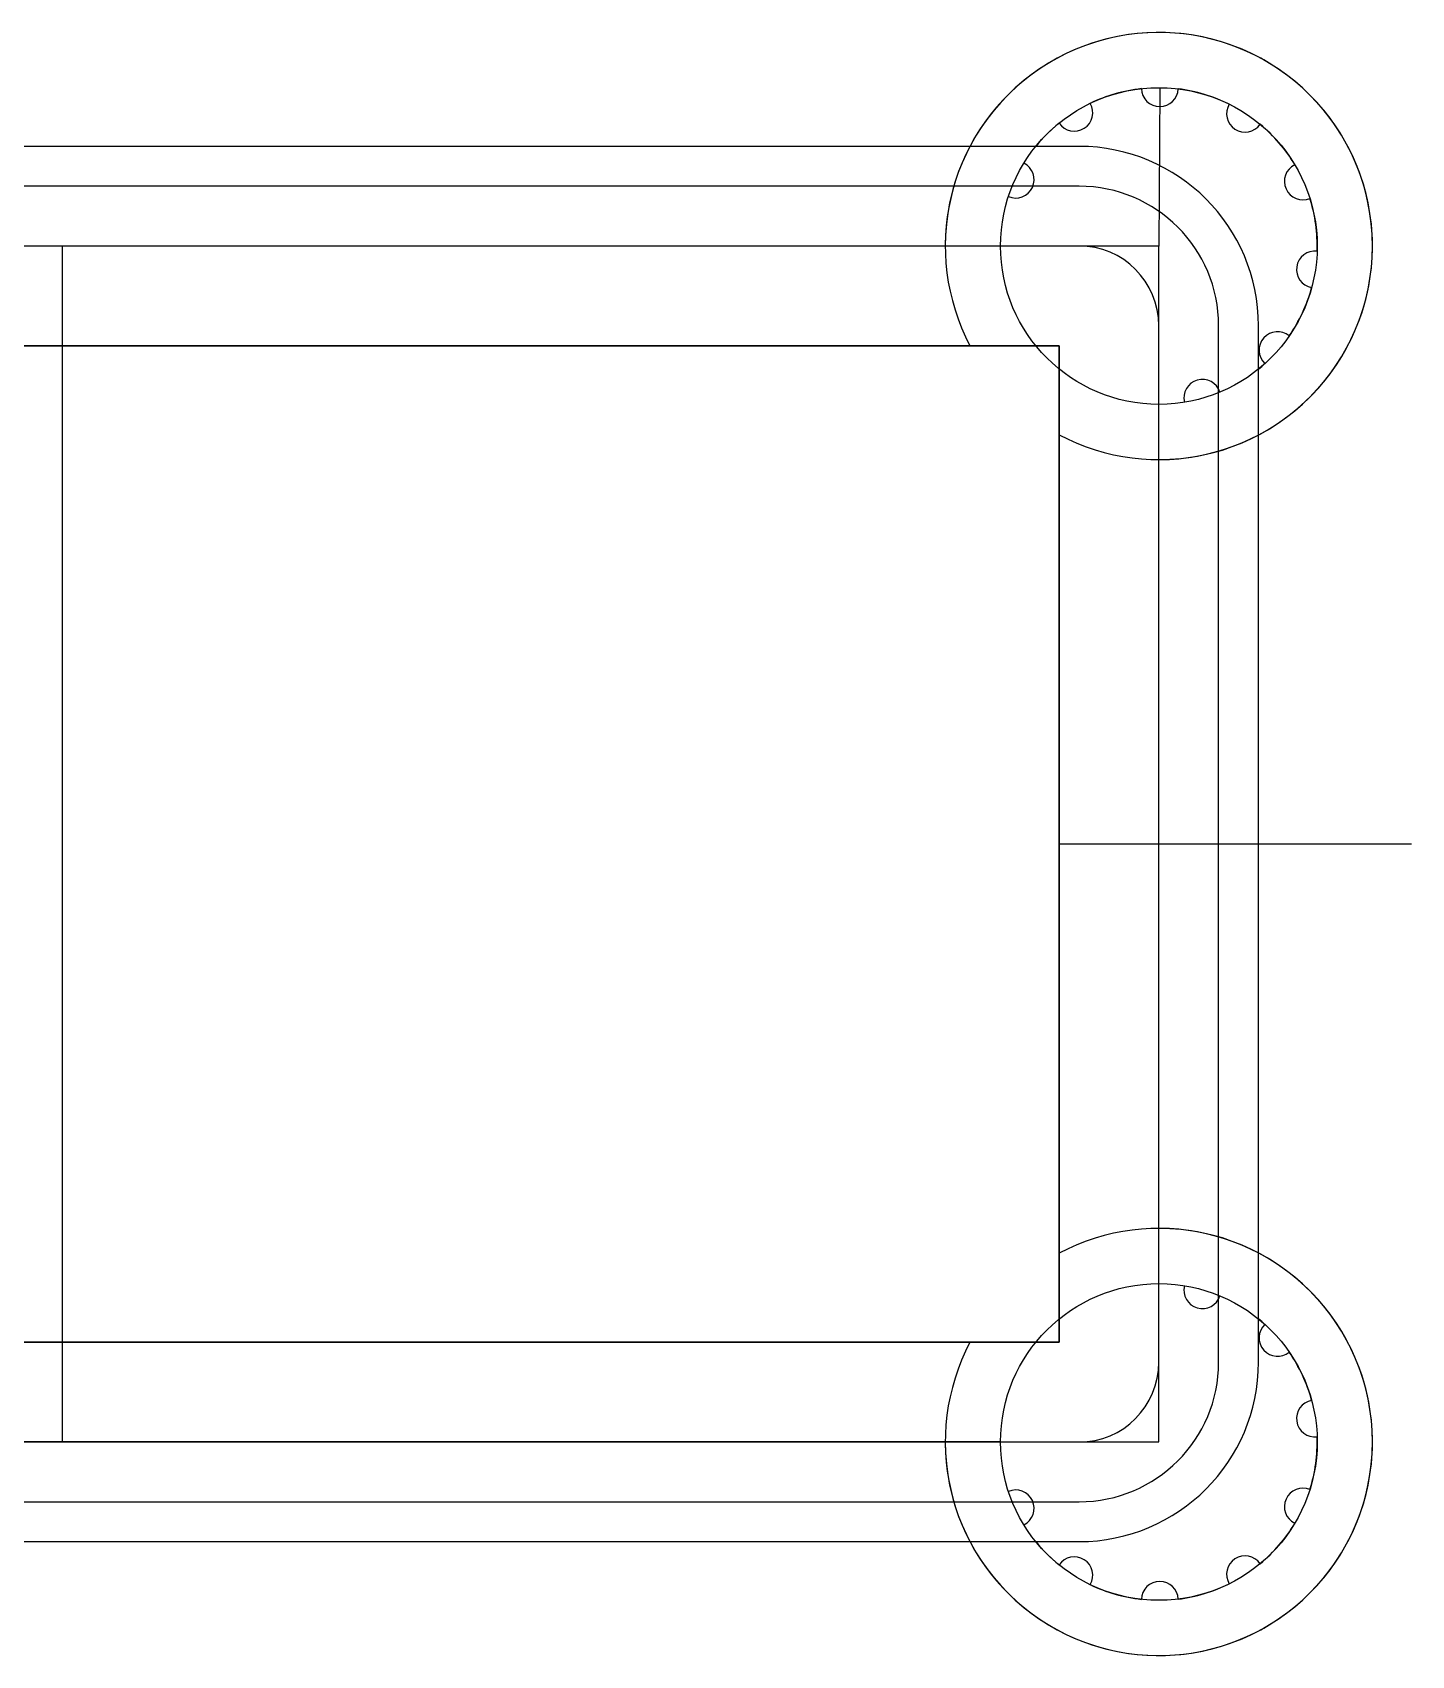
# Model space of a CAD drawing. Header units: centimetres. Extents: x -1.7 to 11.8, y -1.6 to 6.6.
# Drawn here: x 4.85 to 11.77, y -1.57 to 6.57 of the extents above; entities that cross this region are included whole.
import ezdxf

# ---------------------------------------------------------------- set-up
doc = ezdxf.new("R2010")
doc.units = ezdxf.units.CM
doc.header["$MEASUREMENT"] = 0
for name, color, linetype in [('Archemides Bathtub v1_Archemides Bathtub v6_Sketch1', 7, 'Continuous'), ('Archemides Bathtub v1_Archemides Bathtub v6_Sketch2', 7, 'Continuous'), ('Archemides Bathtub v1_Archemides Bathtub v6_Sketch3', 7, 'Continuous'), ('Archemides Bathtub v1_Archemides Bathtub v6_Sketch4', 7, 'Continuous')]:
    doc.layers.add(name, color=color, linetype=linetype)

msp = doc.modelspace()

# ---------------------------------------------------------------- linework, layer by layer
at = {"layer": 'Archemides Bathtub v1_Archemides Bathtub v6_Sketch1'}
for p, q in [((10.5091, 6.292), (10.5043, 5.5)), ((10.5043, 5.5), (-0.5, 5.5)), ((5.0021, 5.5), (5.0021, -0.5)), ((10.5043, -0.5), (10.5043, 5.5)), ((10.0043, 5), (0, 5)), ((10.0043, 0), (10.0043, 5)), ((11.7719, 2.5), (10.0043, 2.5)), ((0, 0), (10.0043, 0)), ((-0.5, -0.5), (10.5043, -0.5))]:
    msp.add_line(p, q, dxfattribs=at)
for centre in [(10.5043, 5.5), (10.5043, -0.5)]:
    msp.add_circle(centre, 0.7944, dxfattribs=at)
for centre, radius, start, end in [((10.5043, 5.5), 1.0715, 270, 180), ((10.5091, 6.292), 0.0925, 181.55342, 357.74249), ((10.0802, 6.1689), 0.0925, 214.28069, 30.46976), ((10.9366, 6.1637), 0.0925, 148.82615, 325.01522), ((9.7859, 5.8334), 0.0925, 247.00797, 63.19703), ((11.2267, 5.8246), 0.0925, 116.09887, 292.28794), ((11.2875, 5.3825), 0.0925, 83.3716, 259.56067), ((11.0997, 4.9777), 0.0925, 50.64433, 226.8334), ((10.7227, 4.7387), 0.0925, 17.91706, 194.10613), ((10.5043, -0.5), 1.0715, 180, 90), ((10.7227, 0.2613), 0.0925, 165.89387, 342.08294), ((11.0997, 0.0223), 0.0925, 133.1666, 309.35567), ((11.2875, -0.3825), 0.0925, 100.43933, 276.6284), ((11.2267, -0.8246), 0.0925, 67.71206, 243.90113), ((9.7859, -0.8334), 0.0925, 296.80297, 112.99203), ((10.0802, -1.1689), 0.0925, 329.53024, 145.71931), ((10.9366, -1.1637), 0.0925, 34.98478, 211.17385), ((10.5091, -1.292), 0.0925, 2.25751, 178.44658)]:
    msp.add_arc(centre, radius, start, end, dxfattribs=at)
at = {"layer": 'Archemides Bathtub v1_Archemides Bathtub v6_Sketch2'}
for p, q in [((10.1043, 6, 5), (-0.1, 6, 5)), ((10.1043, 5.8, 5), (-0.1, 5.8, 5)), ((10.1043, 5.5, 5), (-0.1, 5.5, 5)), ((10.5043, -0.1, 5), (10.5043, 5.1, 5)), ((10.8043, -0.1, 5), (10.8043, 5.1, 5)), ((11.0043, -0.1, 5), (11.0043, 5.1, 5)), ((0, 5, 5), (10.0043, 5, 5)), ((10.0043, 5, 5), (10.0043, 0, 5)), ((10.0043, 0, 5), (0, 0, 5)), ((-0.1, -0.5, 5), (10.1043, -0.5, 5)), ((-0.1, -0.8, 5), (10.1043, -0.8, 5)), ((-0.1, -1, 5), (10.1043, -1, 5))]:
    msp.add_line(p, q, dxfattribs=at)
for centre, radius, start, end in [((10.1043, 5.1, 5), 0.9, 0, 90), ((10.1043, 5.1, 5), 0.7, 0, 90), ((10.1043, 5.1, 5), 0.4, 0, 90), ((10.1043, -0.1, 5), 0.9, 270, 360), ((10.1043, -0.1, 5), 0.4, 270, 360), ((10.1043, -0.1, 5), 0.7, 270, 360)]:
    msp.add_arc(centre, radius, start, end, dxfattribs=at)
at = {"layer": 'Archemides Bathtub v1_Archemides Bathtub v6_Sketch3'}
for p, q in [((9.887, 6, 5), (0.1172, 6, 5)), ((0, 5, 5), (10.0043, 5, 5)), ((10.0043, 5, 5), (10.0043, 0, 5)), ((11.0043, 0.1172, 5), (11.0043, 4.8828, 5)), ((10.0043, 0, 5), (0, 0, 5)), ((0.1172, -1, 5), (9.887, -1, 5))]:
    msp.add_line(p, q, dxfattribs=at)
for centre, radius, start, end in [((10.5043, 5.5, 5), 1.0715, 242.1839, 207.8161), ((10.5043, 5.5, 5), 0.7944, 96.32916, 115.69402), ((10.5091, 6.292, 5), 0.0925, 181.55342, 357.74249), ((10.5043, 5.5, 5), 0.7944, 63.60189, 82.96675), ((10.0802, 6.1689, 5), 0.0925, 214.28069, 30.46976), ((10.9366, 6.1637, 5), 0.0925, 148.82615, 325.01522), ((10.5043, 5.5, 5), 0.7944, 129.05643, 140.99085), ((10.5043, 5.5, 5), 0.7944, 30.87462, 50.23948), ((11.2267, 5.8246, 5), 0.0925, 116.09887, 292.28794), ((10.5043, 5.5, 5), 0.7944, 358.14734, 17.5122), ((11.2875, 5.3825, 5), 0.0925, 83.3716, 259.56067), ((10.5043, 5.5, 5), 0.7944, 325.42007, 344.78493), ((11.0997, 4.9777, 5), 0.0925, 50.64433, 226.8334), ((10.5043, 5.5, 5), 0.7944, 309.00915, 312.05766), ((10.5043, -0.5, 5), 1.0715, 152.1839, 117.8161), ((10.5043, -0.5, 5), 0.7944, 47.94234, 50.99085), ((11.0997, 0.0223, 5), 0.0925, 133.1666, 309.35567), ((10.5043, -0.5, 5), 0.7944, 15.21507, 34.57993), ((11.2875, -0.3825, 5), 0.0925, 100.43933, 276.6284), ((10.5043, -0.5, 5), 0.7944, 342.4878, 1.85266), ((11.2267, -0.8246, 5), 0.0925, 67.71206, 243.90113), ((10.5043, -0.5, 5), 0.7944, 309.76052, 329.12538), ((10.5043, -0.5, 5), 0.7944, 219.00915, 230.94357), ((10.0802, -1.1689, 5), 0.0925, 329.53024, 145.71931), ((10.9366, -1.1637, 5), 0.0925, 34.98478, 211.17385), ((10.5043, -0.5, 5), 0.7944, 244.30598, 263.67084), ((10.5091, -1.292, 5), 0.0925, 2.25751, 178.44658), ((10.5043, -0.5, 5), 0.7944, 277.03325, 296.39811)]:
    msp.add_arc(centre, radius, start, end, dxfattribs=at)
at = {"layer": 'Archemides Bathtub v1_Archemides Bathtub v6_Sketch4'}
for p, q in [((9.7099, -0.5, 4.5), (0.2944, -0.5, 4.5)), ((0.5715, -0.5), (9.4328, -0.5)), ((4.8733, -0.5, 3.0428), (5.072, -0.5, 3.0389)), ((4.8734, -0.5, 2.9982), (4.8733, -0.5, 3.0428)), ((4.8894, -0.5, 2.0525), (4.8893, -0.5, 2.0964)), ((5.013, -0.5, 2.3531), (5.0125, -0.5, 2.7092)), ((5.072, -0.5, 3.0389), (5.2824, -0.5, 3.0426)), ((5.488, -0.5, 2.0534), (5.072, -0.5, 2.0584)), ((5.1496, -0.5, 2.8313), (5.1472, -0.5, 2.5958)), ((5.4757, -0.5, 2.3962), (5.4735, -0.5, 2.4436)), ((5.5244, -0.5, 2.3963), (5.4757, -0.5, 2.3962)), ((5.4781, -0.5, 2.668), (5.4822, -0.5, 2.7168)), ((5.4822, -0.5, 2.7168), (5.524, -0.5, 2.7168)), ((5.524, -0.5, 2.7036), (5.5207, -0.5, 2.5587)), ((5.5207, -0.5, 2.5587), (5.5244, -0.5, 2.3963)), ((5.524, -0.5, 2.7168), (5.524, -0.5, 2.7036)), ((5.6047, -0.5, 2.8236), (5.5608, -0.5, 2.8235)), ((5.6054, -0.5, 2.2961), (5.6514, -0.5, 2.2961)), ((5.7459, -0.5, 2.9994), (5.7458, -0.5, 3.044)), ((5.7472, -0.5, 2.0537), (5.7472, -0.5, 2.0983)), ((5.8854, -0.5, 2.3877), (5.885, -0.5, 2.7104)), ((6.1549, -0.5, 2.0543), (5.9444, -0.5, 2.0596)), ((6.0153, -0.5, 2.7106), (6.0155, -0.5, 2.567)), ((6.0155, -0.5, 2.5231), (6.0157, -0.5, 2.3879)), ((6.0316, -0.5, 2.5322), (6.0155, -0.5, 2.5231)), ((6.3484, -0.5, 2.2358), (6.0316, -0.5, 2.5322)), ((6.1046, -0.5, 2.6375), (6.1923, -0.5, 2.7227)), ((6.1492, -0.5, 2.6014), (6.5679, -0.5, 2.2103)), ((6.4269, -0.5, 2.8561), (6.1492, -0.5, 2.6014)), ((6.1535, -0.5, 3.0446), (6.1535, -0.5, 3)), ((6.1548, -0.5, 2.0989), (6.1549, -0.5, 2.0543)), ((6.1923, -0.5, 2.7227), (6.3474, -0.5, 2.8783)), ((6.4202, -0.5, 2.1669), (6.3484, -0.5, 2.2358)), ((6.4581, -0.5, 2.9941), (6.458, -0.5, 3.045)), ((6.6977, -0.5, 3.0453), (6.6978, -0.5, 3)), ((6.7367, -0.5, 2.0984), (6.7368, -0.5, 2.0551)), ((6.7723, -0.5, 2.0552), (6.7722, -0.5, 2.1026)), ((6.9893, -0.5, 2.374), (7.1629, -0.5, 2.7672)), ((7.0722, -0.5, 2.3873), (6.9965, -0.5, 2.2081)), ((7.4757, -0.5, 2.3879), (7.0722, -0.5, 2.3873)), ((7.0958, -0.5, 2.4466), (7.4477, -0.5, 2.4471)), ((7.2729, -0.5, 2.8671), (7.0958, -0.5, 2.4466)), ((7.0963, -0.5, 2.103), (7.0963, -0.5, 2.0557)), ((7.4477, -0.5, 2.4471), (7.2729, -0.5, 2.8671)), ((7.2845, -0.5, 3.0559), (7.3298, -0.5, 3.056)), ((7.3298, -0.5, 3.056), (7.6283, -0.5, 2.3575)), ((7.4483, -0.5, 2.0562), (7.4482, -0.5, 2.1035)), ((7.6726, -0.5, 2.0634), (7.4483, -0.5, 2.0562)), ((7.5617, -0.5, 2.1748), (7.4757, -0.5, 2.3879)), ((7.8245, -0.5, 2.1041), (7.8246, -0.5, 2.0567)), ((8.0291, -0.5, 2.3329), (8.0158, -0.5, 2.3399)), ((8.0673, -0.5, 2.3678), (8.0291, -0.5, 2.3329)), ((8.0844, -0.5, 2.5874), (8.0673, -0.5, 2.3678)), ((8.074, -0.5, 3.0577), (8.1207, -0.5, 3.0578)), ((8.1208, -0.5, 2.9839), (8.0844, -0.5, 2.5874)), ((8.1207, -0.5, 3.0578), (8.1208, -0.5, 2.9839)), ((9.4328, -0.5), (9.4328, -0.5, 0.3)), ((9.5328, -0.5, 0.4), (9.7099, -0.5, 0.4)), ((9.7099, -0.5, 0.4), (9.7099, -0.5, 4.5))]:
    msp.add_line(p, q, dxfattribs=at)
at = {"layer": 'Archemides Bathtub v1_Archemides Bathtub v6_Sketch4', "extrusion": (0, -1, 0)}
msp.add_arc((9.5328, 0.3, 0.5), 0.1, 90, 180, dxfattribs=at)
at = {"layer": 'Archemides Bathtub v1_Archemides Bathtub v6_Sketch4'}
for points, knots in [([(4.9738, -0.5, 2.9906), (4.9625, -0.5, 2.9925), (4.9293, -0.5, 2.998), (4.8957, -0.5, 2.9981), (4.8734, -0.5, 2.9982)], [0, 0, 0, 0, 0.0341733, 0.100775, 0.100775, 0.100775, 0.100775]), ([(4.8893, -0.5, 2.0964), (4.9097, -0.5, 2.0964), (4.9422, -0.5, 2.0965), (4.9737, -0.5, 2.1047), (4.9855, -0.5, 2.1077)], [0, 0, 0, 0, 0.06070827, 0.09714048, 0.09714048, 0.09714048, 0.09714048]), ([(5.072, -0.5, 2.0584), (5.0552, -0.5, 2.0579), (4.9944, -0.5, 2.0561), (4.9335, -0.5, 2.0541), (4.8894, -0.5, 2.0525)], [0, 0, 0, 0, 0.0501936, 0.1826637, 0.1826637, 0.1826637, 0.1826637]), ([(4.9996, -0.5, 2.9726), (4.9964, -0.5, 2.9765), (4.9896, -0.5, 2.985), (4.9793, -0.5, 2.9887), (4.9738, -0.5, 2.9906)], [0, 0, 0, 0, 0.01491047, 0.03205557, 0.03205557, 0.03205557, 0.03205557]), ([(4.9855, -0.5, 2.1077), (4.9885, -0.5, 2.1093), (4.9944, -0.5, 2.1124), (4.9977, -0.5, 2.1182), (4.9994, -0.5, 2.121)], [0, 0, 0, 0, 0.00995465, 0.01957455, 0.01957455, 0.01957455, 0.01957455]), ([(4.9994, -0.5, 2.121), (5.0016, -0.5, 2.1294), (5.0078, -0.5, 2.1533), (5.0086, -0.5, 2.1781), (5.009, -0.5, 2.1942)], [0, 0, 0, 0, 0.02594644, 0.07400889, 0.07400889, 0.07400889, 0.07400889]), ([(5.0101, -0.5, 2.8945), (5.01, -0.5, 2.9122), (5.0098, -0.5, 2.9388), (5.0021, -0.5, 2.9641), (4.9996, -0.5, 2.9726)], [0, 0, 0, 0, 0.05274029, 0.07906764, 0.07906764, 0.07906764, 0.07906764]), ([(5.009, -0.5, 2.1942), (5.0102, -0.5, 2.2227), (5.0124, -0.5, 2.2757), (5.0128, -0.5, 2.3287), (5.013, -0.5, 2.3531)], [0, 0, 0, 0, 0.0857717, 0.1589498, 0.1589498, 0.1589498, 0.1589498]), ([(5.0125, -0.5, 2.7092), (5.0124, -0.5, 2.7404), (5.0121, -0.5, 2.8022), (5.0108, -0.5, 2.864), (5.0101, -0.5, 2.8945)], [0, 0, 0, 0, 0.0937297, 0.1853807, 0.1853807, 0.1853807, 0.1853807]), ([(5.1472, -0.5, 2.5296), (5.1463, -0.5, 2.5007), (5.144, -0.5, 2.4317), (5.144, -0.5, 2.3627), (5.1441, -0.5, 2.3226)], [0, 0, 0, 0, 0.0866248, 0.2070112, 0.2070112, 0.2070112, 0.2070112]), ([(5.1441, -0.5, 2.3226), (5.1441, -0.5, 2.2848), (5.1443, -0.5, 2.2195), (5.1468, -0.5, 2.1542), (5.1478, -0.5, 2.1268)], [0, 0, 0, 0, 0.1134181, 0.1958636, 0.1958636, 0.1958636, 0.1958636]), ([(5.2796, -0.5, 2.5332), (5.2608, -0.5, 2.533), (5.2167, -0.5, 2.5324), (5.1726, -0.5, 2.5306), (5.1472, -0.5, 2.5296)], [0, 0, 0, 0, 0.0564528, 0.1324555, 0.1324555, 0.1324555, 0.1324555]), ([(5.1472, -0.5, 2.5958), (5.1732, -0.5, 2.5946), (5.2231, -0.5, 2.5923), (5.2731, -0.5, 2.592), (5.297, -0.5, 2.5918)], [0, 0, 0, 0, 0.0782856, 0.149896, 0.149896, 0.149896, 0.149896]), ([(5.1478, -0.5, 2.1268), (5.1833, -0.5, 2.1246), (5.2582, -0.5, 2.12), (5.3334, -0.5, 2.1196), (5.3729, -0.5, 2.1194)], [0, 0, 0, 0, 0.1066009, 0.2252573, 0.2252573, 0.2252573, 0.2252573]), ([(5.1536, -0.5, 2.9763), (5.1528, -0.5, 2.9513), (5.1512, -0.5, 2.903), (5.1501, -0.5, 2.8546), (5.1496, -0.5, 2.8313)], [0, 0, 0, 0, 0.0749526, 0.1450091, 0.1450091, 0.1450091, 0.1450091]), ([(5.2365, -0.5, 2.9812), (5.2199, -0.5, 2.9804), (5.1923, -0.5, 2.9791), (5.1647, -0.5, 2.9771), (5.1536, -0.5, 2.9763)], [0, 0, 0, 0, 0.04972034, 0.08307246, 0.08307246, 0.08307246, 0.08307246]), ([(5.3111, -0.5, 2.9841), (5.3021, -0.5, 2.9839), (5.2772, -0.5, 2.9833), (5.2524, -0.5, 2.9821), (5.2365, -0.5, 2.9812)], [0, 0, 0, 0, 0.02701228, 0.07461937, 0.07461937, 0.07461937, 0.07461937]), ([(5.4337, -0.5, 2.5251), (5.4142, -0.5, 2.5275), (5.3631, -0.5, 2.5337), (5.3116, -0.5, 2.5334), (5.2796, -0.5, 2.5332)], [0, 0, 0, 0, 0.058698, 0.1543658, 0.1543658, 0.1543658, 0.1543658]), ([(5.2824, -0.5, 3.0426), (5.3259, -0.5, 3.0433), (5.3991, -0.5, 3.0444), (5.4722, -0.5, 3.0449), (5.5019, -0.5, 3.045)], [0, 0, 0, 0, 0.1304969, 0.2195229, 0.2195229, 0.2195229, 0.2195229]), ([(5.297, -0.5, 2.5918), (5.3226, -0.5, 2.592), (5.3699, -0.5, 2.5924), (5.4169, -0.5, 2.5974), (5.4384, -0.5, 2.5997)], [0, 0, 0, 0, 0.0768529, 0.1417424, 0.1417424, 0.1417424, 0.1417424]), ([(5.4672, -0.5, 2.9746), (5.4412, -0.5, 2.9774), (5.3893, -0.5, 2.983), (5.3371, -0.5, 2.9838), (5.3111, -0.5, 2.9841)], [0, 0, 0, 0, 0.0783909, 0.1564777, 0.1564777, 0.1564777, 0.1564777]), ([(5.3729, -0.5, 2.1194), (5.3982, -0.5, 2.1194), (5.4403, -0.5, 2.1195), (5.4823, -0.5, 2.1235), (5.499, -0.5, 2.1252)], [0, 0, 0, 0, 0.075797, 0.1263191, 0.1263191, 0.1263191, 0.1263191]), ([(5.4637, -0.5, 2.5077), (5.4601, -0.5, 2.5116), (5.452, -0.5, 2.5206), (5.4403, -0.5, 2.5235), (5.4337, -0.5, 2.5251)], [0, 0, 0, 0, 0.01552962, 0.03537069, 0.03537069, 0.03537069, 0.03537069]), ([(5.4384, -0.5, 2.5997), (5.4448, -0.5, 2.6004), (5.4554, -0.5, 2.6017), (5.4637, -0.5, 2.6082), (5.467, -0.5, 2.6108)], [0, 0, 0, 0, 0.01876466, 0.03118296, 0.03118296, 0.03118296, 0.03118296]), ([(5.4735, -0.5, 2.4436), (5.4734, -0.5, 2.4577), (5.4732, -0.5, 2.4797), (5.4662, -0.5, 2.5003), (5.4637, -0.5, 2.5077)], [0, 0, 0, 0, 0.04192924, 0.06519088, 0.06519088, 0.06519088, 0.06519088]), ([(5.467, -0.5, 2.6108), (5.4691, -0.5, 2.617), (5.4756, -0.5, 2.6354), (5.4771, -0.5, 2.6549), (5.4781, -0.5, 2.668)], [0, 0, 0, 0, 0.01939359, 0.05842111, 0.05842111, 0.05842111, 0.05842111]), ([(5.5515, -0.5, 2.9531), (5.5382, -0.5, 2.958), (5.5109, -0.5, 2.9681), (5.482, -0.5, 2.9724), (5.4672, -0.5, 2.9746)], [0, 0, 0, 0, 0.04242098, 0.08725201, 0.08725201, 0.08725201, 0.08725201]), ([(5.6336, -0.5, 2.0626), (5.6115, -0.5, 2.06), (5.5632, -0.5, 2.0541), (5.5144, -0.5, 2.0536), (5.488, -0.5, 2.0534)], [0, 0, 0, 0, 0.0667235, 0.1460243, 0.1460243, 0.1460243, 0.1460243]), ([(5.499, -0.5, 2.1252), (5.5112, -0.5, 2.1273), (5.535, -0.5, 2.1315), (5.5576, -0.5, 2.14), (5.5687, -0.5, 2.1441)], [0, 0, 0, 0, 0.03700299, 0.07231707, 0.07231707, 0.07231707, 0.07231707]), ([(5.5019, -0.5, 3.045), (5.5243, -0.5, 3.0448), (5.5679, -0.5, 3.0443), (5.6112, -0.5, 3.0398), (5.6322, -0.5, 3.0376)], [0, 0, 0, 0, 0.0671007, 0.130602, 0.130602, 0.130602, 0.130602]), ([(5.5608, -0.5, 2.8235), (5.5606, -0.5, 2.8462), (5.5603, -0.5, 2.8896), (5.5544, -0.5, 2.9326), (5.5515, -0.5, 2.9531)], [0, 0, 0, 0, 0.0679712, 0.130056, 0.130056, 0.130056, 0.130056]), ([(5.5687, -0.5, 2.1441), (5.5716, -0.5, 2.1525), (5.5782, -0.5, 2.1717), (5.5828, -0.5, 2.1915), (5.5853, -0.5, 2.2026)], [0, 0, 0, 0, 0.02677495, 0.06091597, 0.06091597, 0.06091597, 0.06091597]), ([(5.5853, -0.5, 2.2026), (5.5898, -0.5, 2.2207), (5.5973, -0.5, 2.2517), (5.603, -0.5, 2.283), (5.6054, -0.5, 2.2961)], [0, 0, 0, 0, 0.05582337, 0.09556027, 0.09556027, 0.09556027, 0.09556027]), ([(5.617, -0.5, 2.9685), (5.6157, -0.5, 2.9554), (5.611, -0.5, 2.9072), (5.6073, -0.5, 2.8588), (5.6047, -0.5, 2.8236)], [0, 0, 0, 0, 0.0395589, 0.1454926, 0.1454926, 0.1454926, 0.1454926]), ([(5.6322, -0.5, 3.0376), (5.6289, -0.5, 3.0252), (5.6227, -0.5, 3.0025), (5.6188, -0.5, 2.9792), (5.617, -0.5, 2.9685)], [0, 0, 0, 0, 0.03828208, 0.07070918, 0.07070918, 0.07070918, 0.07070918]), ([(5.6514, -0.5, 2.2961), (5.6462, -0.5, 2.2533), (5.6368, -0.5, 2.1757), (5.6346, -0.5, 2.0976), (5.6336, -0.5, 2.0626)], [0, 0, 0, 0, 0.1294607, 0.2342626, 0.2342626, 0.2342626, 0.2342626]), ([(5.7458, -0.5, 3.044), (5.7856, -0.5, 3.0428), (5.8546, -0.5, 3.0408), (5.9236, -0.5, 3.0403), (5.9528, -0.5, 3.0401)], [0, 0, 0, 0, 0.1193792, 0.2070162, 0.2070162, 0.2070162, 0.2070162]), ([(5.8462, -0.5, 2.9919), (5.835, -0.5, 2.9937), (5.8018, -0.5, 2.9993), (5.7681, -0.5, 2.9993), (5.7459, -0.5, 2.9994)], [0, 0, 0, 0, 0.0341737, 0.1007753, 0.1007753, 0.1007753, 0.1007753]), ([(5.7472, -0.5, 2.0983), (5.7693, -0.5, 2.0985), (5.8029, -0.5, 2.0987), (5.8361, -0.5, 2.1037), (5.8475, -0.5, 2.1055)], [0, 0, 0, 0, 0.0662471, 0.1006925, 0.1006925, 0.1006925, 0.1006925]), ([(5.9444, -0.5, 2.0596), (5.9244, -0.5, 2.0591), (5.8586, -0.5, 2.0576), (5.7929, -0.5, 2.0553), (5.7472, -0.5, 2.0537)], [0, 0, 0, 0, 0.060121, 0.1972926, 0.1972926, 0.1972926, 0.1972926]), ([(5.8721, -0.5, 2.9738), (5.8689, -0.5, 2.9777), (5.862, -0.5, 2.9862), (5.8517, -0.5, 2.9899), (5.8462, -0.5, 2.9919)], [0, 0, 0, 0, 0.01491047, 0.03205557, 0.03205557, 0.03205557, 0.03205557]), ([(5.8475, -0.5, 2.1055), (5.8529, -0.5, 2.1075), (5.8626, -0.5, 2.1111), (5.8695, -0.5, 2.1188), (5.8726, -0.5, 2.1222)], [0, 0, 0, 0, 0.01698791, 0.03054095, 0.03054095, 0.03054095, 0.03054095]), ([(5.8826, -0.5, 2.8958), (5.8825, -0.5, 2.9135), (5.8823, -0.5, 2.94), (5.8746, -0.5, 2.9654), (5.8721, -0.5, 2.9738)], [0, 0, 0, 0, 0.05274029, 0.07906764, 0.07906764, 0.07906764, 0.07906764]), ([(5.8726, -0.5, 2.1222), (5.8751, -0.5, 2.1301), (5.8821, -0.5, 2.152), (5.8826, -0.5, 2.1751), (5.8829, -0.5, 2.1898)], [0, 0, 0, 0, 0.02481575, 0.06869674, 0.06869674, 0.06869674, 0.06869674]), ([(5.885, -0.5, 2.7104), (5.8848, -0.5, 2.7416), (5.8846, -0.5, 2.8034), (5.8833, -0.5, 2.8652), (5.8826, -0.5, 2.8958)], [0, 0, 0, 0, 0.0937297, 0.1853807, 0.1853807, 0.1853807, 0.1853807]), ([(5.8829, -0.5, 2.1898), (5.8833, -0.5, 2.2088), (5.8844, -0.5, 2.2747), (5.885, -0.5, 2.3407), (5.8854, -0.5, 2.3877)], [0, 0, 0, 0, 0.0568041, 0.1979298, 0.1979298, 0.1979298, 0.1979298]), ([(5.9528, -0.5, 3.0401), (5.9814, -0.5, 3.0404), (6.0483, -0.5, 3.0411), (6.1152, -0.5, 3.0433), (6.1535, -0.5, 3.0446)], [0, 0, 0, 0, 0.0857207, 0.2007461, 0.2007461, 0.2007461, 0.2007461]), ([(6.0178, -0.5, 2.9085), (6.0176, -0.5, 2.8897), (6.0169, -0.5, 2.8237), (6.016, -0.5, 2.7577), (6.0153, -0.5, 2.7106)], [0, 0, 0, 0, 0.0564503, 0.1979292, 0.1979292, 0.1979292, 0.1979292]), ([(6.0155, -0.5, 2.567), (6.0295, -0.5, 2.5759), (6.0616, -0.5, 2.5963), (6.0891, -0.5, 2.6226), (6.1046, -0.5, 2.6375)], [0, 0, 0, 0, 0.049576, 0.1138709, 0.1138709, 0.1138709, 0.1138709]), ([(6.0157, -0.5, 2.3879), (6.0159, -0.5, 2.3567), (6.0162, -0.5, 2.2952), (6.0179, -0.5, 2.2336), (6.0188, -0.5, 2.2033)], [0, 0, 0, 0, 0.0935566, 0.1846956, 0.1846956, 0.1846956, 0.1846956]), ([(6.0288, -0.5, 2.9761), (6.0261, -0.5, 2.9682), (6.0186, -0.5, 2.9464), (6.0181, -0.5, 2.9233), (6.0178, -0.5, 2.9085)], [0, 0, 0, 0, 0.02496396, 0.06885985, 0.06885985, 0.06885985, 0.06885985]), ([(6.0188, -0.5, 2.2033), (6.0188, -0.5, 2.1855), (6.0188, -0.5, 2.1588), (6.0257, -0.5, 2.1331), (6.028, -0.5, 2.1245)], [0, 0, 0, 0, 0.05287044, 0.07953521, 0.07953521, 0.07953521, 0.07953521]), ([(6.028, -0.5, 2.1245), (6.0313, -0.5, 2.1206), (6.0385, -0.5, 2.1121), (6.0489, -0.5, 2.1079), (6.0545, -0.5, 2.1058)], [0, 0, 0, 0, 0.0153991, 0.03292921, 0.03292921, 0.03292921, 0.03292921]), ([(6.0532, -0.5, 2.9922), (6.0478, -0.5, 2.9904), (6.0383, -0.5, 2.9871), (6.0317, -0.5, 2.9795), (6.0288, -0.5, 2.9761)], [0, 0, 0, 0, 0.01660998, 0.02966809, 0.02966809, 0.02966809, 0.02966809]), ([(6.1535, -0.5, 3), (6.1314, -0.5, 2.9998), (6.0977, -0.5, 2.9996), (6.0646, -0.5, 2.9941), (6.0532, -0.5, 2.9922)], [0, 0, 0, 0, 0.0662537, 0.1007718, 0.1007718, 0.1007718, 0.1007718]), ([(6.0545, -0.5, 2.1058), (6.0658, -0.5, 2.1041), (6.0991, -0.5, 2.0992), (6.1327, -0.5, 2.099), (6.1548, -0.5, 2.0989)], [0, 0, 0, 0, 0.0344454, 0.1006925, 0.1006925, 0.1006925, 0.1006925]), ([(6.3474, -0.5, 2.8783), (6.3719, -0.5, 2.9027), (6.4098, -0.5, 2.9403), (6.4455, -0.5, 2.9801), (6.4581, -0.5, 2.9941)], [0, 0, 0, 0, 0.1036058, 0.1602091, 0.1602091, 0.1602091, 0.1602091]), ([(6.5368, -0.5, 2.0549), (6.5244, -0.5, 2.0669), (6.4857, -0.5, 2.1044), (6.4467, -0.5, 2.1416), (6.4202, -0.5, 2.1669)], [0, 0, 0, 0, 0.0517444, 0.1616518, 0.1616518, 0.1616518, 0.1616518]), ([(6.5633, -0.5, 2.9734), (6.5444, -0.5, 2.9583), (6.4974, -0.5, 2.921), (6.4533, -0.5, 2.8803), (6.4269, -0.5, 2.8561)], [0, 0, 0, 0, 0.0725919, 0.1799437, 0.1799437, 0.1799437, 0.1799437]), ([(6.458, -0.5, 3.045), (6.4827, -0.5, 3.0442), (6.5261, -0.5, 3.0429), (6.5696, -0.5, 3.0425), (6.5883, -0.5, 3.0424)], [0, 0, 0, 0, 0.0740714, 0.1303472, 0.1303472, 0.1303472, 0.1303472]), ([(6.6455, -0.5, 2.0578), (6.6321, -0.5, 2.0576), (6.5959, -0.5, 2.057), (6.5596, -0.5, 2.0557), (6.5368, -0.5, 2.0549)], [0, 0, 0, 0, 0.0400756, 0.1087491, 0.1087491, 0.1087491, 0.1087491]), ([(6.6086, -0.5, 2.9943), (6.6009, -0.5, 2.992), (6.5848, -0.5, 2.9871), (6.5707, -0.5, 2.978), (6.5633, -0.5, 2.9734)], [0, 0, 0, 0, 0.02418851, 0.0500975, 0.0500975, 0.0500975, 0.0500975]), ([(6.5679, -0.5, 2.2103), (6.594, -0.5, 2.1855), (6.6313, -0.5, 2.15), (6.671, -0.5, 2.1172), (6.683, -0.5, 2.1073)], [0, 0, 0, 0, 0.107877, 0.1544969, 0.1544969, 0.1544969, 0.1544969]), ([(6.5883, -0.5, 3.0424), (6.6059, -0.5, 3.0426), (6.6424, -0.5, 3.0429), (6.6789, -0.5, 3.0445), (6.6977, -0.5, 3.0453)], [0, 0, 0, 0, 0.0527924, 0.1094511, 0.1094511, 0.1094511, 0.1094511]), ([(6.6978, -0.5, 3), (6.6793, -0.5, 3.0001), (6.6494, -0.5, 3.0002), (6.6199, -0.5, 2.996), (6.6086, -0.5, 2.9943)], [0, 0, 0, 0, 0.05541838, 0.08947377, 0.08947377, 0.08947377, 0.08947377]), ([(6.7368, -0.5, 2.0551), (6.7178, -0.5, 2.0559), (6.6874, -0.5, 2.0571), (6.6569, -0.5, 2.0576), (6.6455, -0.5, 2.0578)], [0, 0, 0, 0, 0.05700656, 0.09133446, 0.09133446, 0.09133446, 0.09133446]), ([(6.683, -0.5, 2.1073), (6.6898, -0.5, 2.1049), (6.707, -0.5, 2.0986), (6.7255, -0.5, 2.0985), (6.7367, -0.5, 2.0984)], [0, 0, 0, 0, 0.02137786, 0.05475591, 0.05475591, 0.05475591, 0.05475591]), ([(6.7722, -0.5, 2.1026), (6.7871, -0.5, 2.1027), (6.81, -0.5, 2.1028), (6.8326, -0.5, 2.1058), (6.8405, -0.5, 2.1069)], [0, 0, 0, 0, 0.0446213, 0.0684778, 0.0684778, 0.0684778, 0.0684778]), ([(6.92, -0.5, 2.0617), (6.8964, -0.5, 2.0613), (6.8471, -0.5, 2.0606), (6.798, -0.5, 2.0571), (6.7723, -0.5, 2.0552)], [0, 0, 0, 0, 0.070749, 0.147896, 0.147896, 0.147896, 0.147896]), ([(6.8405, -0.5, 2.1069), (6.8451, -0.5, 2.1085), (6.8543, -0.5, 2.112), (6.8618, -0.5, 2.1183), (6.8656, -0.5, 2.1215)], [0, 0, 0, 0, 0.01443464, 0.02924289, 0.02924289, 0.02924289, 0.02924289]), ([(6.8656, -0.5, 2.1215), (6.8705, -0.5, 2.128), (6.8839, -0.5, 2.1454), (6.8931, -0.5, 2.1654), (6.899, -0.5, 2.178)], [0, 0, 0, 0, 0.02432353, 0.0657787, 0.0657787, 0.0657787, 0.0657787]), ([(6.899, -0.5, 2.178), (6.9086, -0.5, 2.1986), (6.939, -0.5, 2.2638), (6.9689, -0.5, 2.3292), (6.9893, -0.5, 2.374)], [0, 0, 0, 0, 0.0682741, 0.2157599, 0.2157599, 0.2157599, 0.2157599]), ([(7.0963, -0.5, 2.0557), (7.062, -0.5, 2.0574), (7.0033, -0.5, 2.0604), (6.9445, -0.5, 2.0613), (6.92, -0.5, 2.0617)], [0, 0, 0, 0, 0.1030694, 0.1764309, 0.1764309, 0.1764309, 0.1764309]), ([(6.9764, -0.5, 2.1377), (6.9766, -0.5, 2.1347), (6.9769, -0.5, 2.1288), (6.9803, -0.5, 2.124), (6.982, -0.5, 2.1217)], [0, 0, 0, 0, 0.00899368, 0.01727022, 0.01727022, 0.01727022, 0.01727022]), ([(6.9965, -0.5, 2.2081), (6.9907, -0.5, 2.1944), (6.9811, -0.5, 2.1717), (6.9777, -0.5, 2.1474), (6.9764, -0.5, 2.1377)], [0, 0, 0, 0, 0.04431051, 0.07349674, 0.07349674, 0.07349674, 0.07349674]), ([(6.982, -0.5, 2.1217), (6.9851, -0.5, 2.1189), (6.9919, -0.5, 2.1127), (7.0008, -0.5, 2.1104), (7.0057, -0.5, 2.1092)], [0, 0, 0, 0, 0.01240731, 0.02717378, 0.02717378, 0.02717378, 0.02717378]), ([(7.0057, -0.5, 2.1092), (7.0175, -0.5, 2.1075), (7.0476, -0.5, 2.1034), (7.0779, -0.5, 2.1032), (7.0963, -0.5, 2.103)], [0, 0, 0, 0, 0.03580597, 0.0908916, 0.0908916, 0.0908916, 0.0908916]), ([(7.1629, -0.5, 2.7672), (7.1779, -0.5, 2.8021), (7.219, -0.5, 2.8981), (7.259, -0.5, 2.9945), (7.2845, -0.5, 3.0559)], [0, 0, 0, 0, 0.1137151, 0.3132199, 0.3132199, 0.3132199, 0.3132199]), ([(7.4482, -0.5, 2.1035), (7.4691, -0.5, 2.1038), (7.5008, -0.5, 2.1042), (7.5323, -0.5, 2.1074), (7.543, -0.5, 2.1086)], [0, 0, 0, 0, 0.06274719, 0.09493909, 0.09493909, 0.09493909, 0.09493909]), ([(7.543, -0.5, 2.1086), (7.5478, -0.5, 2.1096), (7.5559, -0.5, 2.1113), (7.5626, -0.5, 2.1163), (7.5653, -0.5, 2.1183)], [0, 0, 0, 0, 0.01455116, 0.02460136, 0.02460136, 0.02460136, 0.02460136]), ([(7.5715, -0.5, 2.1351), (7.5709, -0.5, 2.141), (7.5695, -0.5, 2.1547), (7.5645, -0.5, 2.1675), (7.5617, -0.5, 2.1748)], [0, 0, 0, 0, 0.01776394, 0.04106809, 0.04106809, 0.04106809, 0.04106809]), ([(7.5653, -0.5, 2.1183), (7.5671, -0.5, 2.1208), (7.5708, -0.5, 2.1258), (7.5713, -0.5, 2.132), (7.5715, -0.5, 2.1351)], [0, 0, 0, 0, 0.00899376, 0.01818762, 0.01818762, 0.01818762, 0.01818762]), ([(7.6283, -0.5, 2.3575), (7.648, -0.5, 2.3111), (7.6784, -0.5, 2.2393), (7.7126, -0.5, 2.1692), (7.7248, -0.5, 2.1444)], [0, 0, 0, 0, 0.1508908, 0.2339565, 0.2339565, 0.2339565, 0.2339565]), ([(7.8246, -0.5, 2.0567), (7.7938, -0.5, 2.0586), (7.7432, -0.5, 2.0619), (7.6925, -0.5, 2.063), (7.6726, -0.5, 2.0634)], [0, 0, 0, 0, 0.0924825, 0.1520898, 0.1520898, 0.1520898, 0.1520898]), ([(7.7248, -0.5, 2.1444), (7.7289, -0.5, 2.1372), (7.7362, -0.5, 2.1244), (7.7482, -0.5, 2.116), (7.7534, -0.5, 2.1123)], [0, 0, 0, 0, 0.02445074, 0.04341453, 0.04341453, 0.04341453, 0.04341453]), ([(7.7534, -0.5, 2.1123), (7.762, -0.5, 2.1101), (7.7852, -0.5, 2.104), (7.8093, -0.5, 2.1041), (7.8245, -0.5, 2.1041)], [0, 0, 0, 0, 0.02645566, 0.07181747, 0.07181747, 0.07181747, 0.07181747]), ([(7.9806, -0.5, 2.0743), (7.9735, -0.5, 2.0828), (7.9593, -0.5, 2.0998), (7.9572, -0.5, 2.1218), (7.9562, -0.5, 2.1328)], [0, 0, 0, 0, 0.03247195, 0.06476026, 0.06476026, 0.06476026, 0.06476026]), ([(7.9562, -0.5, 2.1328), (7.9572, -0.5, 2.144), (7.9591, -0.5, 2.1663), (7.9734, -0.5, 2.1835), (7.9805, -0.5, 2.1921)], [0, 0, 0, 0, 0.03280167, 0.06541767, 0.06541767, 0.06541767, 0.06541767]), ([(7.9676, -0.5, 2.9133), (7.9668, -0.5, 2.9286), (7.9652, -0.5, 2.9581), (7.9653, -0.5, 2.9876), (7.9654, -0.5, 3.0018)], [0, 0, 0, 0, 0.04585889, 0.08854219, 0.08854219, 0.08854219, 0.08854219]), ([(7.9654, -0.5, 3.0018), (7.9844, -0.5, 3.011), (8.0211, -0.5, 3.0286), (8.0568, -0.5, 3.0483), (8.074, -0.5, 3.0577)], [0, 0, 0, 0, 0.0632663, 0.1221923, 0.1221923, 0.1221923, 0.1221923]), ([(7.9825, -0.5, 2.7531), (7.9792, -0.5, 2.7854), (7.9739, -0.5, 2.8387), (7.9694, -0.5, 2.8922), (7.9676, -0.5, 2.9133)], [0, 0, 0, 0, 0.0973032, 0.1609474, 0.1609474, 0.1609474, 0.1609474]), ([(7.9805, -0.5, 2.1921), (7.989, -0.5, 2.1992), (8.0062, -0.5, 2.2135), (8.0285, -0.5, 2.2156), (8.0397, -0.5, 2.2166)], [0, 0, 0, 0, 0.03261633, 0.06541796, 0.06541796, 0.06541796, 0.06541796]), ([(8.0399, -0.5, 2.05), (8.0287, -0.5, 2.051), (8.0065, -0.5, 2.053), (7.9892, -0.5, 2.0672), (7.9806, -0.5, 2.0743)], [0, 0, 0, 0, 0.03280209, 0.06541803, 0.06541803, 0.06541803, 0.06541803]), ([(8.0158, -0.5, 2.3399), (8.0124, -0.5, 2.3978), (8.0043, -0.5, 2.5358), (7.9905, -0.5, 2.6733), (7.9825, -0.5, 2.7531)], [0, 0, 0, 0, 0.1740399, 0.4145747, 0.4145747, 0.4145747, 0.4145747]), ([(8.0397, -0.5, 2.2166), (8.0508, -0.5, 2.2156), (8.0729, -0.5, 2.2137), (8.0898, -0.5, 2.1994), (8.0982, -0.5, 2.1923)], [0, 0, 0, 0, 0.03263016, 0.06481514, 0.06481514, 0.06481514, 0.06481514]), ([(8.0984, -0.5, 2.0745), (8.0899, -0.5, 2.0674), (8.0729, -0.5, 2.0532), (8.0509, -0.5, 2.0511), (8.0399, -0.5, 2.05)], [0, 0, 0, 0, 0.03247199, 0.06476025, 0.06476025, 0.06476025, 0.06476025]), ([(8.0982, -0.5, 2.1923), (8.1054, -0.5, 2.1837), (8.1197, -0.5, 2.1665), (8.1217, -0.5, 2.1442), (8.1227, -0.5, 2.1331)], [0, 0, 0, 0, 0.032616, 0.06541767, 0.06541767, 0.06541767, 0.06541767]), ([(8.1227, -0.5, 2.1331), (8.1217, -0.5, 2.1221), (8.1197, -0.5, 2.1), (8.1055, -0.5, 2.083), (8.0984, -0.5, 2.0745)], [0, 0, 0, 0, 0.03228834, 0.06476046, 0.06476046, 0.06476046, 0.06476046])]:
    msp.add_open_spline(points, degree=3, knots=knots, dxfattribs=at)

doc.saveas('drawing.dxf')
